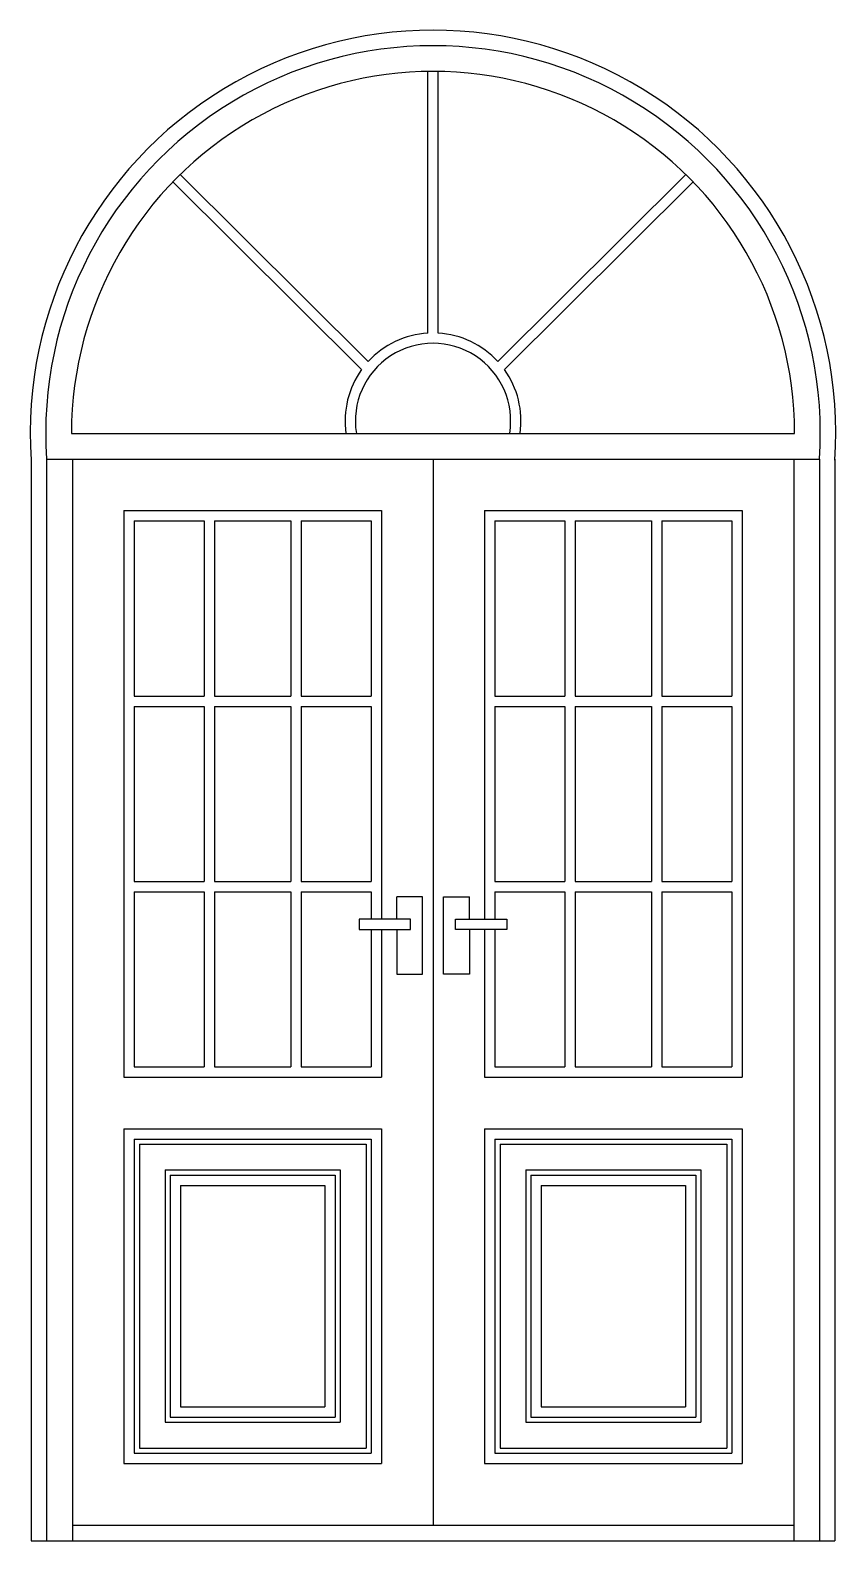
# Model space of a CAD drawing. Header units: millimetres. Extents: x -733.98 to -732.42, y 1751.63 to 1754.56.
import ezdxf

# ---------------------------------------------------------------- set-up
doc = ezdxf.new("R2010")
doc.units = ezdxf.units.MM
doc.header["$LTSCALE"] = 10
doc.layers.add('Portas', color=2, linetype='Continuous')

msp = doc.modelspace()

# ---------------------------------------------------------------- linework, layer by layer
at = {"layer": 'Portas', "color": 1}
for p, q in [((-733.2123, 1753.9745), (-733.2123, 1754.4826)), ((-733.1923, 1753.9745), (-733.1923, 1754.4826)), ((-733.3282, 1753.9195), (-733.6929, 1754.2828)), ((-733.0764, 1753.9194), (-732.7118, 1754.2827)), ((-733.3409, 1753.9039), (-733.707, 1754.2686)), ((-733.0638, 1753.9038), (-732.6977, 1754.2685)), ((-733.9041, 1753.78), (-732.5006, 1753.78)), ((-733.8023, 1753.63), (-733.8023, 1752.53)), ((-733.8023, 1753.63), (-733.3023, 1753.63)), ((-733.7823, 1753.61), (-733.7823, 1753.27)), ((-733.7823, 1753.61), (-733.6463, 1753.61)), ((-733.6463, 1753.61), (-733.6463, 1753.27)), ((-733.6263, 1753.61), (-733.4783, 1753.61)), ((-733.6263, 1753.61), (-733.6263, 1753.27)), ((-733.4783, 1753.61), (-733.4783, 1753.27)), ((-733.4583, 1753.61), (-733.3223, 1753.61)), ((-733.4583, 1753.61), (-733.4583, 1753.27)), ((-733.3223, 1753.61), (-733.3223, 1753.27)), ((-733.3023, 1753.63), (-733.3023, 1752.8367)), ((-733.1023, 1753.63), (-732.6023, 1753.63)), ((-733.1023, 1753.63), (-733.1023, 1752.8367)), ((-733.0823, 1753.61), (-732.9463, 1753.61)), ((-733.0823, 1753.61), (-733.0823, 1753.27)), ((-732.9463, 1753.61), (-732.9463, 1753.27)), ((-732.9263, 1753.61), (-732.7783, 1753.61)), ((-732.9263, 1753.61), (-732.9263, 1753.27)), ((-732.7783, 1753.61), (-732.7783, 1753.27)), ((-732.7583, 1753.61), (-732.6223, 1753.61)), ((-732.7583, 1753.61), (-732.7583, 1753.27)), ((-732.6223, 1753.61), (-732.6223, 1753.27)), ((-732.6023, 1753.63), (-732.6023, 1752.53)), ((-733.7823, 1753.27), (-733.6463, 1753.27)), ((-733.6263, 1753.27), (-733.4783, 1753.27)), ((-733.4583, 1753.27), (-733.3223, 1753.27)), ((-733.0823, 1753.27), (-732.9463, 1753.27)), ((-732.9263, 1753.27), (-732.7783, 1753.27)), ((-732.7583, 1753.27), (-732.6223, 1753.27)), ((-733.7823, 1753.25), (-733.7823, 1752.91)), ((-733.7823, 1753.25), (-733.6463, 1753.25)), ((-733.6463, 1753.25), (-733.6463, 1752.91)), ((-733.6263, 1753.25), (-733.4783, 1753.25)), ((-733.6263, 1753.25), (-733.6263, 1752.91)), ((-733.4783, 1753.25), (-733.4783, 1752.91)), ((-733.4583, 1753.25), (-733.3223, 1753.25)), ((-733.4583, 1753.25), (-733.4583, 1752.91)), ((-733.3223, 1753.25), (-733.3223, 1752.91)), ((-733.0823, 1753.25), (-732.9463, 1753.25)), ((-733.0823, 1753.25), (-733.0823, 1752.91)), ((-732.9463, 1753.25), (-732.9463, 1752.91)), ((-732.9263, 1753.25), (-732.7783, 1753.25)), ((-732.9263, 1753.25), (-732.9263, 1752.91)), ((-732.7783, 1753.25), (-732.7783, 1752.91)), ((-732.7583, 1753.25), (-732.6223, 1753.25)), ((-732.7583, 1753.25), (-732.7583, 1752.91)), ((-732.6223, 1753.25), (-732.6223, 1752.91)), ((-733.7823, 1752.91), (-733.6463, 1752.91)), ((-733.6263, 1752.91), (-733.4783, 1752.91)), ((-733.4583, 1752.91), (-733.3223, 1752.91)), ((-733.0823, 1752.91), (-732.9463, 1752.91)), ((-732.9263, 1752.91), (-732.7783, 1752.91)), ((-732.7583, 1752.91), (-732.6223, 1752.91)), ((-733.7823, 1752.89), (-733.7823, 1752.55)), ((-733.7823, 1752.89), (-733.6463, 1752.89)), ((-733.6463, 1752.89), (-733.6463, 1752.55)), ((-733.6263, 1752.89), (-733.4783, 1752.89)), ((-733.6263, 1752.89), (-733.6263, 1752.55)), ((-733.4783, 1752.89), (-733.4783, 1752.55)), ((-733.4583, 1752.89), (-733.3223, 1752.89)), ((-733.4583, 1752.89), (-733.4583, 1752.55)), ((-733.3223, 1752.89), (-733.3223, 1752.8367)), ((-733.2728, 1752.8367), (-733.2728, 1752.88)), ((-733.2228, 1752.88), (-733.2728, 1752.88)), ((-733.2228, 1752.73), (-733.2228, 1752.88)), ((-733.1818, 1752.73), (-733.1818, 1752.88)), ((-733.1818, 1752.88), (-733.1318, 1752.88)), ((-733.1318, 1752.8367), (-733.1318, 1752.88)), ((-733.0823, 1752.89), (-733.0823, 1752.8367)), ((-733.0823, 1752.89), (-732.9463, 1752.89)), ((-732.9463, 1752.89), (-732.9463, 1752.55)), ((-732.9263, 1752.89), (-732.9263, 1752.55)), ((-732.9263, 1752.89), (-732.7783, 1752.89)), ((-732.7783, 1752.89), (-732.7783, 1752.55)), ((-732.7583, 1752.89), (-732.7583, 1752.55)), ((-732.7583, 1752.89), (-732.6223, 1752.89)), ((-732.6223, 1752.89), (-732.6223, 1752.55)), ((-733.3459, 1752.8367), (-733.3459, 1752.8167)), ((-733.2459, 1752.8367), (-733.3459, 1752.8367)), ((-733.3459, 1752.8167), (-733.2459, 1752.8167)), ((-733.3223, 1752.8167), (-733.3223, 1752.55)), ((-733.3023, 1752.8167), (-733.3023, 1752.53)), ((-733.2728, 1752.8167), (-733.2728, 1752.73)), ((-733.2459, 1752.8167), (-733.2459, 1752.8367)), ((-733.1588, 1752.8167), (-733.1588, 1752.8367)), ((-733.1588, 1752.8367), (-733.0588, 1752.8367)), ((-733.0588, 1752.8167), (-733.1588, 1752.8167)), ((-733.1318, 1752.8167), (-733.1318, 1752.73)), ((-733.1023, 1752.8167), (-733.1023, 1752.53)), ((-733.0823, 1752.8167), (-733.0823, 1752.55)), ((-733.0588, 1752.8367), (-733.0588, 1752.8167)), ((-733.2728, 1752.73), (-733.2228, 1752.73)), ((-733.1318, 1752.73), (-733.1818, 1752.73)), ((-733.7823, 1752.55), (-733.6463, 1752.55)), ((-733.6263, 1752.55), (-733.4783, 1752.55)), ((-733.4583, 1752.55), (-733.3223, 1752.55)), ((-733.0823, 1752.55), (-732.9463, 1752.55)), ((-732.9263, 1752.55), (-732.7783, 1752.55)), ((-732.7583, 1752.55), (-732.6223, 1752.55)), ((-733.8023, 1752.53), (-733.3023, 1752.53)), ((-733.1023, 1752.53), (-732.6023, 1752.53)), ((-733.8023, 1752.43), (-733.3023, 1752.43)), ((-733.8023, 1752.43), (-733.8023, 1751.78)), ((-733.7823, 1752.41), (-733.3223, 1752.41)), ((-733.7823, 1752.41), (-733.7823, 1751.8)), ((-733.3223, 1752.41), (-733.3223, 1751.8)), ((-733.3023, 1752.43), (-733.3023, 1751.78)), ((-733.1023, 1752.43), (-732.6023, 1752.43)), ((-733.1023, 1752.43), (-733.1023, 1751.78)), ((-733.0823, 1752.41), (-732.6223, 1752.41)), ((-733.0823, 1752.41), (-733.0823, 1751.8)), ((-732.6223, 1752.41), (-732.6223, 1751.8)), ((-732.6023, 1752.43), (-732.6023, 1751.78)), ((-733.7723, 1752.4), (-733.3323, 1752.4)), ((-733.7723, 1752.4), (-733.7723, 1751.81)), ((-733.3323, 1752.4), (-733.3323, 1751.81)), ((-733.0723, 1752.4), (-732.6323, 1752.4)), ((-733.0723, 1752.4), (-733.0723, 1751.81)), ((-732.6323, 1752.4), (-732.6323, 1751.81)), ((-733.7223, 1752.35), (-733.3823, 1752.35)), ((-733.7223, 1752.35), (-733.7223, 1751.86)), ((-733.3823, 1752.35), (-733.3823, 1751.86)), ((-733.0223, 1752.35), (-732.6823, 1752.35)), ((-733.0223, 1752.35), (-733.0223, 1751.86)), ((-732.6823, 1752.35), (-732.6823, 1751.86)), ((-733.7123, 1752.34), (-733.3923, 1752.34)), ((-733.7123, 1752.34), (-733.7123, 1751.87)), ((-733.6923, 1752.32), (-733.4123, 1752.32)), ((-733.6923, 1752.32), (-733.6923, 1751.89)), ((-733.4123, 1752.32), (-733.4123, 1751.89)), ((-733.3923, 1752.34), (-733.3923, 1751.87)), ((-733.0123, 1752.34), (-732.6923, 1752.34)), ((-733.0123, 1752.34), (-733.0123, 1751.87)), ((-732.9923, 1752.32), (-732.7123, 1752.32)), ((-732.9923, 1752.32), (-732.9923, 1751.89)), ((-732.7123, 1752.32), (-732.7123, 1751.89)), ((-732.6923, 1752.34), (-732.6923, 1751.87)), ((-733.6923, 1751.89), (-733.4123, 1751.89)), ((-732.9923, 1751.89), (-732.7123, 1751.89)), ((-733.7223, 1751.86), (-733.3823, 1751.86)), ((-733.7123, 1751.87), (-733.3923, 1751.87)), ((-733.0223, 1751.86), (-732.6823, 1751.86)), ((-733.0123, 1751.87), (-732.6923, 1751.87)), ((-733.7823, 1751.8), (-733.3223, 1751.8)), ((-733.7723, 1751.81), (-733.3323, 1751.81)), ((-733.0823, 1751.8), (-732.6223, 1751.8)), ((-733.0723, 1751.81), (-732.6323, 1751.81)), ((-733.8023, 1751.78), (-733.3023, 1751.78)), ((-733.1023, 1751.78), (-732.6023, 1751.78))]:
    msp.add_line(p, q, dxfattribs=at)
at = {"layer": 'Portas'}
for p, q in [((-733.9823, 1753.73), (-733.9823, 1751.63)), ((-733.9523, 1753.73), (-733.9523, 1751.63)), ((-733.9523, 1753.73), (-732.4523, 1753.73)), ((-733.9023, 1753.73), (-733.9023, 1751.63)), ((-733.2023, 1753.73), (-733.2023, 1751.66)), ((-732.5023, 1753.73), (-732.5023, 1751.63)), ((-732.4523, 1753.73), (-732.4523, 1751.63)), ((-732.4223, 1753.73), (-732.4223, 1751.63)), ((-733.9023, 1751.66), (-732.5023, 1751.66)), ((-733.9823, 1751.63), (-732.4223, 1751.63))]:
    msp.add_line(p, q, dxfattribs=at)
for radius in [0.7817, 0.7517]:
    msp.add_arc((-733.2023, 1753.7809), radius, 356.1125, 183.8875, dxfattribs=at)
at = {"layer": 'Portas', "color": 1}
for centre, radius, start, end in [((-733.2023, 1753.7809), 0.7017, 359.9212, 180.0788), ((-733.2023, 1753.8041), 0.1707, 93.3579, 137.484), ((-733.2023, 1753.8041), 0.1707, 42.4885, 86.6421), ((-733.2023, 1753.8041), 0.1507, 350.7971, 189.2029), ((-733.2023, 1753.8041), 0.1707, 144.2339, 188.117), ((-733.2023, 1753.8041), 0.1707, 351.883, 35.7383)]:
    msp.add_arc(centre, radius, start, end, dxfattribs=at)

doc.saveas('drawing.dxf')
